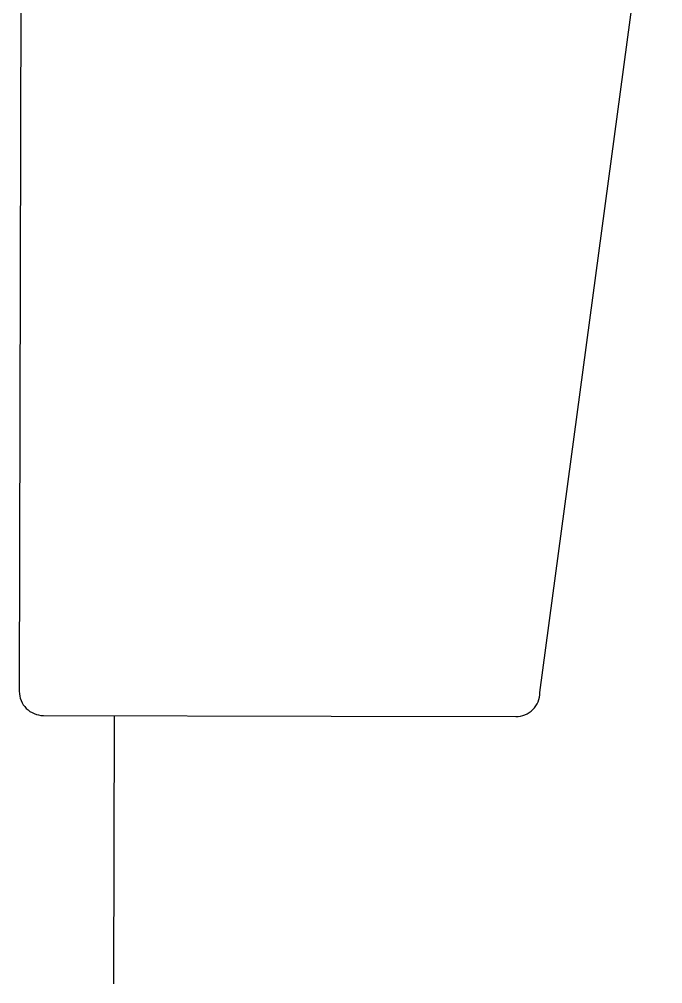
# Paper-space layout 'office1 floor1' of a CAD drawing. Header units: inches. Extents: x 0.3 to 10.8, y 1.4 to 4.2.
# Drawn here: x 9.024 to 9.0717, y 3.9072 to 3.9789 of the extents above; entities that cross this region are included whole.
import ezdxf

# ---------------------------------------------------------------- set-up
doc = ezdxf.new("R2010")
doc.units = ezdxf.units.IN
doc.header["$MEASUREMENT"] = 0
doc.layers.get('0').update_dxf_attribs({"lineweight": 0})

psp = doc.layouts.new('office1 floor1')

# ---------------------------------------------------------------- linework, layer by layer
at = {"color": 7, "linetype": 'ByBlock', "lineweight": -2}
for p, q in [((9.024132735415842, 3.996963404231742), (9.023968013214427, 3.928944906987917)), ((9.06261307579821, 3.928851319213413), (9.071727600268542, 3.996848142483369)), ((9.025753638873455, 3.927150611739352), (9.047109610318296, 3.92709889341607)), ((9.030992434202913, 3.907219017223099), (9.031040672067576, 3.927137807990631)), ((9.047109610318296, 3.92709889341607), (9.060818780549651, 3.927065693554394))]:
    psp.add_line(p, q, dxfattribs=at)
for centre, radius, start, end in [((9.025757973668231, 3.928940572193139), 0.001789965702623297, 179.8612455601792, 269.8612455601793), ((9.06082509270904, 3.928853667043034), 0.001787984630653773, 269.7977270957758, 359.9247640246093)]:
    psp.add_arc(centre, radius, start, end, dxfattribs=at)

doc.saveas('drawing.dxf')
